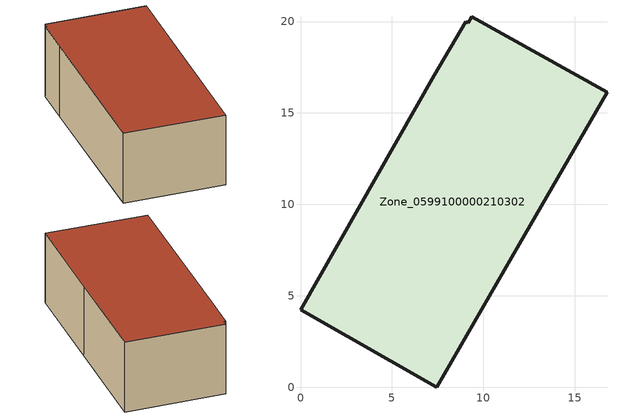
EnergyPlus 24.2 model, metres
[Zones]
Zone_0599100000210302
 floor ground (C_G): 9.17,19.92 9.37,20.27 16.75,16.13 11.95,7.83 7.44,0 0,4.23 7.32,17.06 9.03,20 z6.17
 wall outside (C_F): 9.37,20.27 9.17,19.92 9.03,20 7.32,17.06 0,4.23 7.44,0 11.95,7.83 16.75,16.13 9.37,20.27 z6.17:12.45
 roof outside (C_R): 11.95,7.83 16.75,16.13 9.37,20.27 9.17,19.92 9.03,20 7.32,17.06 0,4.23 7.44,0 z12.45
[BUILDING]
Pand.0599100000210302: North Axis=0; Terrain=City; Loads Convergence Tolerance Value=0.04; Temperature Convergence Tolerance Value=0.4; Solar Distribution=FullExterior; Maximum Number of Warmup Days=25; Minimum Number of Warmup Days=1
[Site:Location]
Rotterdam.The.Hague.AP_ZH_NLD Design_Conditions: Latitude=51.96; Longitude=4.45; Time Zone=1; Elevation=-4.5
[SITE:GROUNDTEMPERATURE:BUILDINGSURFACE]
18, 18, 18, 18, 18, 18, 18, 18, 18, 18, 18, 18
[MATERIAL] Thermal Absorptance=0.9; Solar Absorptance=0.7; Visible Absorptance=0.7
Name | Roughness | Thickness | Conductivity | Density | Specific Heat
G.TI.1946 | MediumSmooth | 0.15 | 1 | 540 | 1210
F.TI.1946 | Rough | 0.3 | 0.857143 | 1920 | 840
R.TI.1946 | MediumRough | 0.2 | 0.1 | 1500 | 1000
[CONSTRUCTION]
C_G: G.TI.1946
C_F: F.TI.1946
C_R: R.TI.1946
[ZONE]
Zone_0599100000210302: Type=1; Multiplier=1; Ceiling Height=Autocalculate; Volume=Autocalculate; Floor Area=autocalculate; Part of Total Floor Area=Yes
[ZONEINFILTRATION:DESIGNFLOWRATE]
Infil_Zone_0599100000210302: Zone or ZoneList or Space or SpaceList=Zone_0599100000210302; Schedule=AlwaysOn; Design Flow Rate Calculation Method=Flow/Area; Flow Rate per Floor Area=0.003; Constant Term Coefficient=1; Temperature Term Coefficient=0; Velocity Term Coefficient=0; Velocity Squared Term Coefficient=0
[HVACTEMPLATE:ZONE:IDEALLOADSAIRSYSTEM]
Zone_0599100000210302: Maximum Heating Supply Air Temperature=50; Minimum Cooling Supply Air Temperature=13; Maximum Heating Supply Air Humidity Ratio=0.0156; Minimum Cooling Supply Air Humidity Ratio=0.0077; Heating Limit=NoLimit; Cooling Limit=NoLimit; Dehumidification Control Type=ConstantSensibleHeatRatio; Cooling Sensible Heat Ratio=0.7; Dehumidification Setpoint=60; Humidification Control Type=None; Humidification Setpoint=30; Outdoor Air Method=None; Outdoor Air Flow Rate per Person=0.00944; Outdoor Air Flow Rate per Zone Floor Area=0; Outdoor Air Flow Rate per Zone=0; Demand Controlled Ventilation Type=None; Outdoor Air Economizer Type=NoEconomizer; Heat Recovery Type=None; Sensible Heat Recovery Effectiveness=0.7; Latent Heat Recovery Effectiveness=0.65
[ZONECONTROL:THERMOSTAT]
ThermostatControl_Zone_0599100000210302: Zone or ZoneList=Zone_0599100000210302; Control Type Schedule=DualSetpointControlType; Control 1=Thermostat_Zone_0599100000210302; Temperature Difference Between Cutout And Setpoint=0
[THERMOSTATSETPOINT:DUALSETPOINT]
Thermostat_Zone_0599100000210302: Heating Setpoint Temperature Schedule=HeatingSetpoint_Zone_0599100000210302; Cooling Setpoint Temperature Schedule=CoolingSetpoint_Zone_0599100000210302
[SCHEDULE:COMPACT]
HeatingSetpoint_Zone_0599100000210302: Through: 12/31, For: AllDays, Until: 24:00, 21
CoolingSetpoint_Zone_0599100000210302: Through: 12/31, For: AllDays, Until: 24:00, 24
DualSetpointControlType: Through: 12/31, For: AllDays, Until: 24:00, 4
AlwaysOn: Through: 12/31, For: AllDays, Until: 24:00, 1
